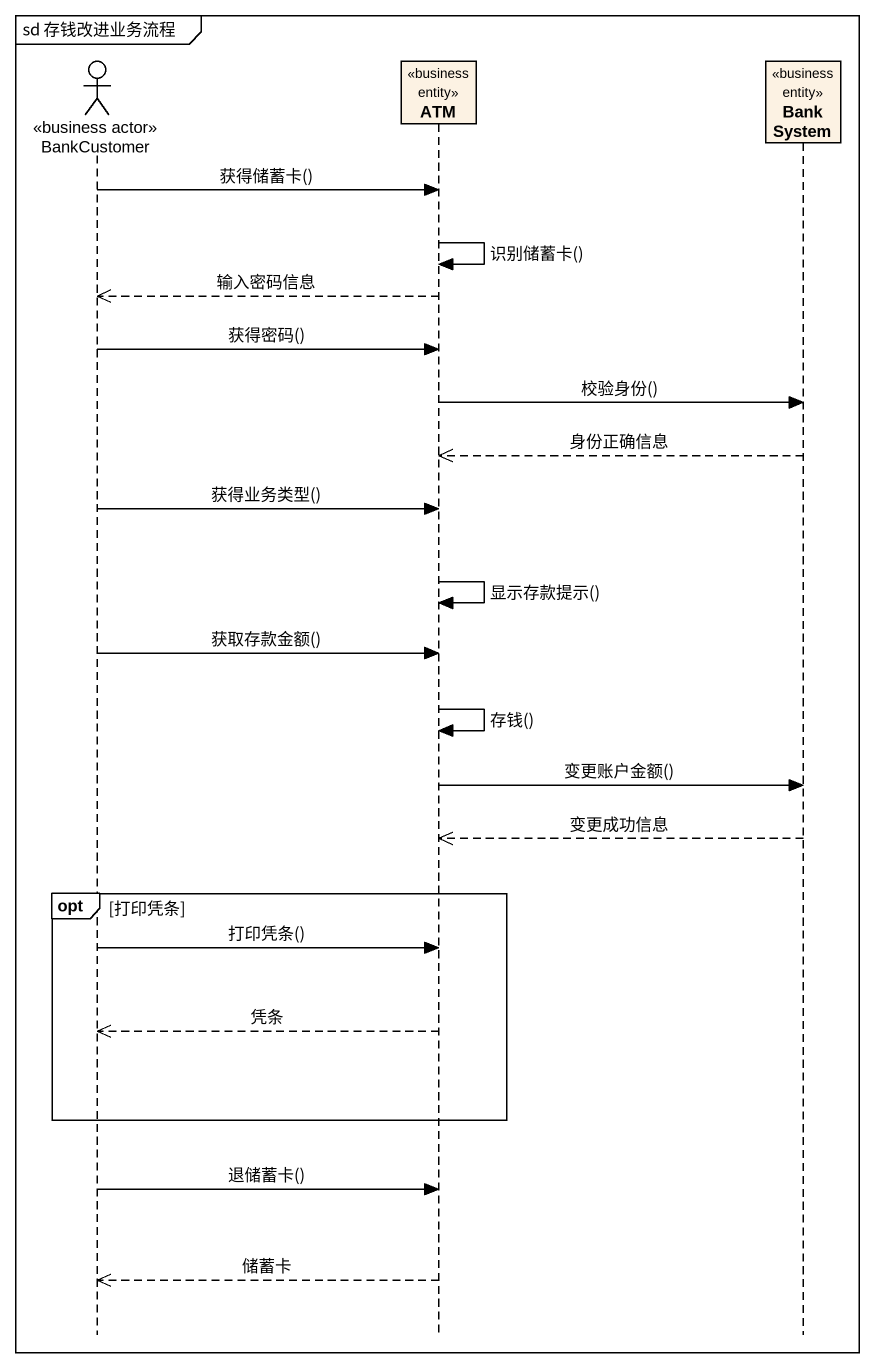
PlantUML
@startuml
mainframe sd 存钱改进业务流程
hide footbox
actor BankCustomer <<business actor>>
participant ATM <<business entity>>
participant BankSystem <<business entity>>

BankCustomer -> ATM : 获得储蓄卡()
ATM -> ATM : 识别储蓄卡()
ATM -->> BankCustomer : 输入密码信息
BankCustomer -> ATM : 获得密码()
ATM -> BankSystem : 校验身份()
BankSystem -->> ATM : 身份正确信息
BankCustomer -> ATM : 获得业务类型()
ATM -> ATM : 显示存款提示()
BankCustomer -> ATM : 获取存款金额()
ATM -> ATM : 存钱()
ATM -> BankSystem : 变更账户金额()
BankSystem -->> ATM : 变更成功信息
opt 打印凭条
  BankCustomer -> ATM : 打印凭条()
  ATM -->> BankCustomer : 凭条
end
BankCustomer -> ATM : 退储蓄卡()
ATM -->> BankCustomer : 储蓄卡
@enduml
